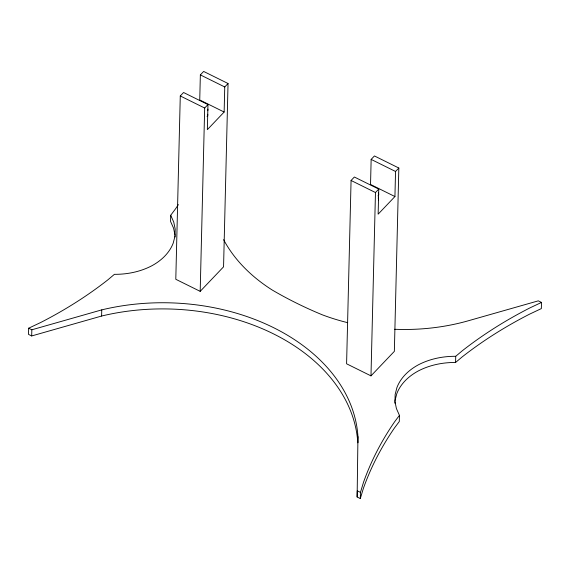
<?xml version="1.0" encoding="UTF-8"?>
<svg xmlns="http://www.w3.org/2000/svg" width="570" height="570" viewBox="0 0 570 570"><rect width="100%" height="100%" fill="white"/><g stroke="black" fill="none" stroke-linecap="round" stroke-linejoin="round"><path stroke-width="0.85" d="M394.967 401.544L396.414 408.576L399.442 415.366L399.292 421.529L394.526 427.878A437.154 312.866 1.4 0 0 363.346 488.497L360.304 498.565L357.126 496.99L357.953 436.649A192.297 137.626 1.4 0 0 101.759 309.873L31.835 329.788L28.65 328.213L28.5 334.376L31.685 335.951L101.61 316.036A192.297 137.626 1.4 0 1 357.803 442.812L357.953 436.649M31.685 335.951L31.835 329.788M101.61 316.036L101.759 309.873M178.382 204.609A437.154 312.866 1.4 0 1 175.475 208.919L170.708 215.261L170.558 221.431L173.586 228.221L175.033 235.253M180.277 95.96L175.795 279.286L200.191 291.356L223.561 266.831L228.043 83.505L203.647 71.435L200.355 74.891L199.742 99.964L224.138 112.034L207.352 129.654L207.965 104.581L183.569 92.504L180.277 95.96L204.673 108.029L200.191 291.356M224.138 112.034L224.751 86.961L228.043 83.505M351.07 180.476L346.589 363.795L370.984 375.872L394.355 351.348L398.836 168.022L374.44 155.952L371.148 159.4L370.536 184.473L394.932 196.55L378.145 214.163L378.758 189.09L354.362 177.021L351.07 180.476L375.466 192.546L370.984 375.872M357.126 496.99L357.276 490.827L360.454 492.402L360.304 498.565M394.932 196.55L395.544 171.477L398.836 168.022M455.58 362.463L455.729 356.3L462.234 350.821A437.154 312.866 1.4 0 1 529.551 308.078L541.5 302.421L541.35 308.584L529.402 314.241A437.154 312.866 1.4 0 0 462.085 356.984L455.58 362.463C442.812 362.378 429.987 364.95 418.587 370.799A60.356 43.199 1.4 0 0 396.798 393.663L394.996 400.617M174.99 237.027L175.182 229.09L173.736 222.051L170.708 215.261M394.932 403.275L395.145 394.454L396.948 387.5A60.356 43.199 1.4 0 1 418.736 364.629C430.143 358.786 442.961 356.214 455.729 356.3M175.004 236.18L173.202 243.134A60.356 43.199 1.4 0 1 151.413 265.998C140.013 271.847 127.188 274.419 114.42 274.327L107.915 279.806A437.154 312.866 1.4 0 1 40.598 322.549L28.65 328.213M360.454 492.402L363.496 482.334A437.154 312.866 1.4 0 1 394.675 421.707L399.442 415.366M204.673 108.029L207.965 104.581M375.466 192.546L378.758 189.09M200.355 74.891L224.751 86.961M371.148 159.4L395.544 171.477M541.5 302.421L538.315 300.846L468.39 320.753A174.249 124.709 1.4 0 1 394.697 329.282M378.302 192.888A4.268 3.057 1.4 0 1 378.003 195.93M378.174 198.025A4.268 3.057 1.4 0 1 378.373 200.362M207.737 114.271A4.268 3.057 1.4 0 1 207.081 116.558M207.865 109.134A4.268 3.057 1.4 0 1 207.708 110.708M347.679 322.67A174.249 124.709 1.4 0 1 322.299 314.811C305.128 307.722 288.384 299.492 272.36 290.102A174.249 124.709 1.4 0 1 223.611 239.649"/></g></svg>
